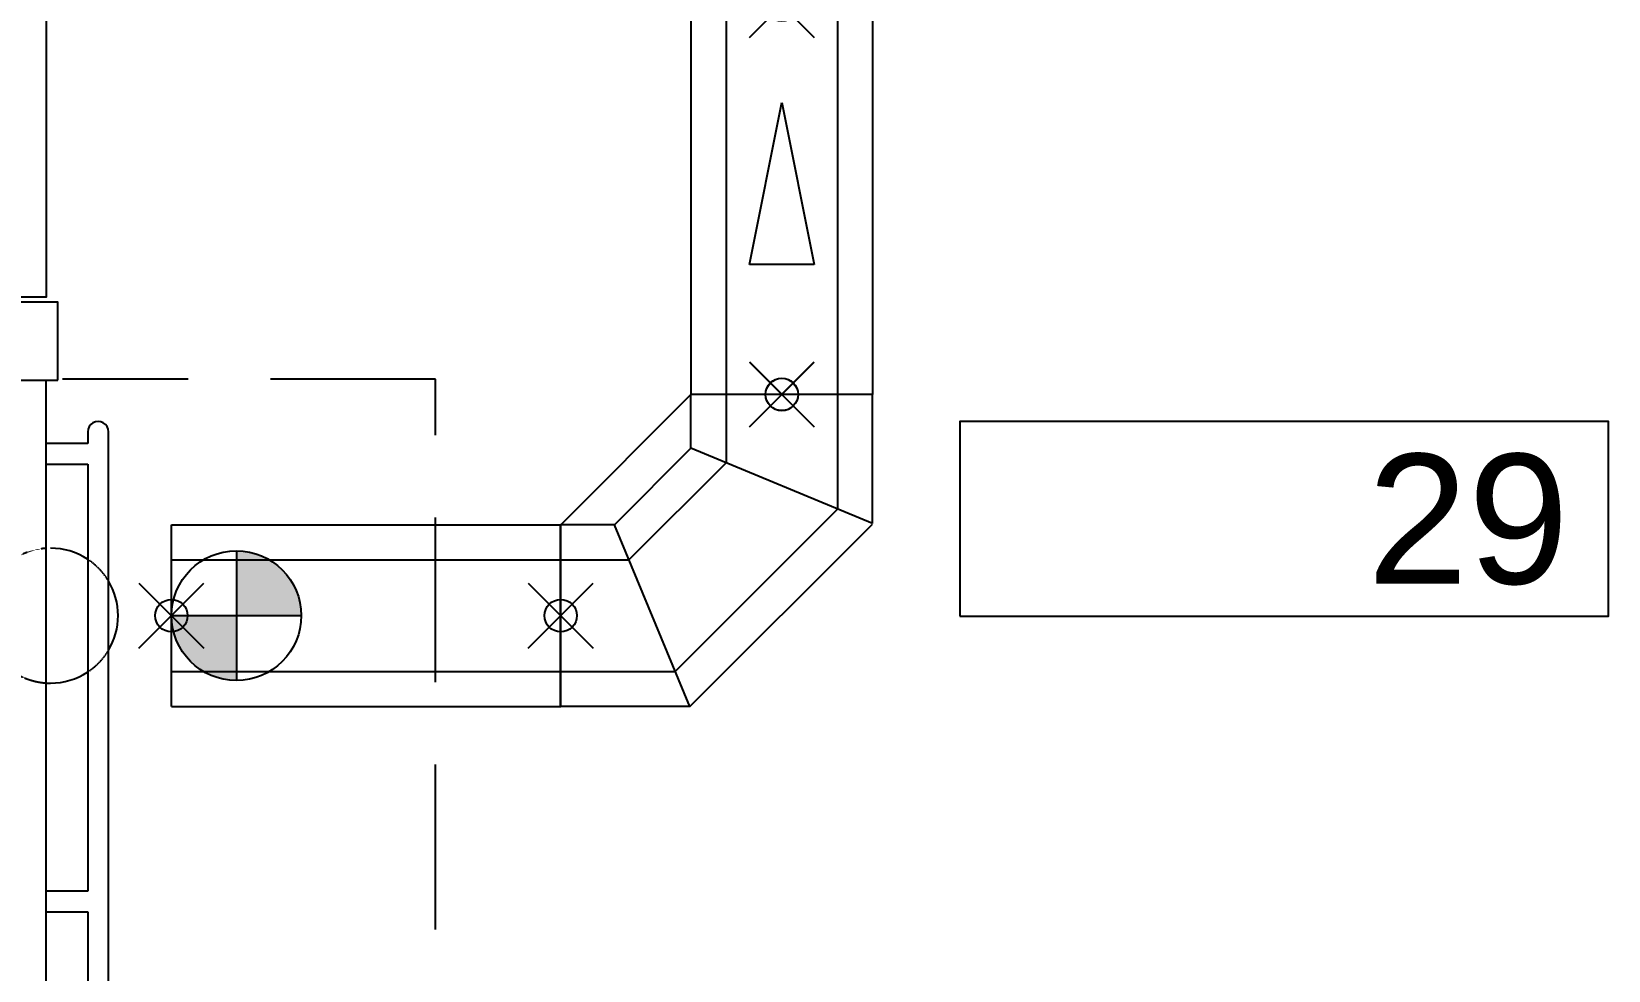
# Model space of a CAD drawing. Extents: x -3873 to 164127, y 7129 to 96529.
# Drawn here: x 60529 to 61744, y 48876 to 49599 of the extents above; entities that cross this region are included whole.
import ezdxf
from ezdxf.enums import TextEntityAlignment as Align

# ---------------------------------------------------------------- set-up
doc = ezdxf.new("R2010")
doc.units = 0
doc.header["$PDMODE"] = 35
doc.header["$PDSIZE"] = 25
doc.linetypes.add('DASHED', pattern=[0.2068, 0.1655, -0.0413])
doc.linetypes.add('HIDDEN', pattern=[9.525, 6.35, -3.175])
doc.layers.get('0').update_dxf_attribs({"linetype": 'CONTINUOUS'})
for name, color, linetype in [('DOORS', 4, 'HIDDEN'), ('LAYOUT', 90, 'CONTINUOUS'), ('POSNR', 4, 'CONTINUOUS')]:
    doc.layers.add(name, color=color, linetype=linetype)
doc.layers.add('DROPPOINTS', color=1, linetype='CONTINUOUS', plot=False)
doc.styles.add('015_100', font='arial.ttf', dxfattribs={"height": 150})

# ---------------------------------------------------------------- blocks, each defined once
blk = doc.blocks.new('droppoint')
at = {"layer": 'DROPPOINTS', "ltscale": 20}
h = blk.add_hatch(color=256, dxfattribs=at)
h.dxf.hatch_style = 1
h.paths.add_polyline_path([(0, 0), (-50, 0, -0.414214), (0, 50)])
h.paths.add_polyline_path([(0, 0), (50, 0, -0.414214), (0, -50)])
for p, q in [((0, 50), (0, -50)), ((50, 0), (-50, 0))]:
    blk.add_line(p, q, dxfattribs=at)
blk.add_circle((0, 0), 50, dxfattribs=at)
blk = doc.blocks.new('evisceration_pan_con_HL_c')
at = {"ltscale": 20}
blk.add_line((-1103.2, -448.5), (-299.6, -448.5), dxfattribs=at)
at = {"linetype": 'Continuous'}
for p, q in [((-709.4, -448.5), (-709.4, -480.5)), ((-693.4, -480.5), (-693.4, -448.5)), ((-364.4, -448.5), (-364.4, -480.5)), ((-348.4, -480.5), (-348.4, -448.5)), ((-709.4, -480.5), (-1038.4, -480.5)), ((-364.4, -480.5), (-693.4, -480.5)), ((-339.4, -480.5), (-348.4, -480.5)), ((-1063.4, -496.5), (-339.4, -496.5))]:
    blk.add_line(p, q, dxfattribs=at)
at = {"ltscale": 20}
for points in [[(-299.6, -457.5), (-239.6, -457.5), (-239.6, 164.5), (-299.6, 164.5), (-299.6, -457.5)], [(-85.6, -448.5), (-235.6, -448.5), (-235.6, -238.5), (64.4, -238.5), (64.4, -448.5), (-85.6, -448.5)]]:
    blk.add_lwpolyline(points, dxfattribs=at)
at = {"linetype": 'DASHED'}
for start, end in [(3.8065, 176.1935), (213.2984, 238.9471), (301.053, 326.7018)]:
    blk.add_arc((-481.1, -451.9), 52, start, end, dxfattribs=at)
at = {"linetype": 'Continuous'}
for centre, radius, start, end in [((-481.1, -451.9), 52, 176.1935, 179.9998), ((-481.1, -451.9), 52, 179.9998, 213.2984), ((-481.1, -451.9), 52, 326.7018, 0.0002), ((-339.4, -488.5), 8, 269.9952, 90.0048), ((-481.1, -451.9), 52, 238.9471, 270.0002), ((-481.1, -451.9), 52, 270.0002, 301.053)]:
    blk.add_arc(centre, radius, start, end, dxfattribs=at)
at = {"layer": 'DOORS', "color": 4, "linetype": 'HIDDEN', "ltscale": 20}
for p, q in [((-298.9, -748.5), (-298.9, -461)), ((-1103.9, -748.5), (-298.9, -748.5))]:
    blk.add_line(p, q, dxfattribs=at)
at = {"layer": 'DROPPOINTS', "ltscale": 50}
blk.add_blockref('droppoint', (-481.1, -595.1), dxfattribs=at)
at = {"layer": 'POSNR', "color": 4, "linetype": 'Continuous', "style": '015_100', "flags": 8}
blk.add_attdef('C01.22', text='', height=100, dxfattribs=at).set_placement((-700.2, 321.3), align=Align.MIDDLE)
blk = doc.blocks.new('evisceration_H_L_separator_d')
at = {"color": 5, "linetype": 'Continuous', "ltscale": 20}
for p, q in [((-25, 200), (25, 200)), ((0, 75), (-25, 200)), ((25, 200), (0, 75))]:
    blk.add_line(p, q, dxfattribs=at)
at = {"layer": 'POSNR', "color": 4, "linetype": 'Continuous', "style": '015_100', "flags": 8}
blk.add_attdef('C01.25', text='', height=100, rotation=90, dxfattribs=at).set_placement((-459.697018, -334.484529), align=Align.MIDDLE)
blk = doc.blocks.new('*U184')
at = {"ltscale": 20}
for p, q in [((0, 540.5), (0, 240.4)), ((0, 540.5), (140, 540.5)), ((27, 540.5), (27, 240.4)), ((113, 540.5), (113, 240.4)), ((140, 540.5), (140, 240.4)), ((0, 240.5), (140, 240.5)), ((0, 141), (0, 240.5)), ((0, 240.4), (140, 240.4)), ((27, 240.5), (27, 152.1)), ((113, 240.5), (113, 187.8)), ((140, 199), (140, 240.5)), ((240.5, 140), (140, 240.4)), ((0, 141), (140, 199)), ((199, 140), (140, 199)), ((187.8, 113), (113, 187.8)), ((152.1, 27), (27, 152.1)), ((0, 141), (140.5, 0)), ((141, 0), (199, 140)), ((199, 140), (240.5, 140)), ((240.4, 0), (240.4, 140)), ((540.5, 140), (240.4, 140)), ((240.5, 0), (240.5, 140)), ((540.5, 0.1), (540.5, 140)), ((240.5, 113), (187.8, 113)), ((540.5, 113), (240.4, 113)), ((240.5, 27), (152.1, 27)), ((540.5, 27), (240.4, 27)), ((141, 0), (240.5, 0)), ((540.5, 0), (240.4, 0))]:
    blk.add_line(p, q, dxfattribs=at)
at = {"color": 5, "linetype": 'Continuous', "ltscale": 20}
for p in [(70, 540.5), (70, 240.4), (240.4, 70), (240.5, 70), (540.5, 70)]:
    blk.add_point(p, dxfattribs=at)
blk = doc.blocks.new('General_posnr_evisceration')
at = {"layer": 'POSNR', "color": 4, "linetype": 'Continuous'}
blk.add_lwpolyline([(-250, -75), (250, -75), (250, 75), (-250, 75)], close=True, dxfattribs=at)
at = {"layer": 'POSNR', "color": 4, "linetype": 'Continuous', "style": '015_100'}
for tag, flags, p in [('C01.', 10, (-88.2, 0)), ('XX', 8, (141.8, 0))]:
    blk.add_attdef(tag, text='', height=100, dxfattribs=dict(at, flags=flags)).set_placement(p, align=Align.MIDDLE)

msp = doc.modelspace()

# ---------------------------------------------------------------- block references
at = {"layer": 'LAYOUT', "color": 2, "ltscale": 20}
for name, p, rotation in [('evisceration_H_L_separator_d', (61107, 49619.8), 180), ('evisceration_pan_con_HL_c', (60091.5, 49630.4), 90), ('*U184', (61177, 49079.3), 90)]:
    msp.add_blockref(name, p, dxfattribs=dict(at, rotation=rotation))
at = {"layer": 'POSNR', "linetype": 'Continuous', "ltscale": 20}
ref = msp.add_blockref('General_posnr_evisceration', (61494.2, 49223.9), dxfattribs=at)
ref.add_attrib('XX', '29', dxfattribs={"color": 4, "linetype": 'Continuous', "ltscale": 20, "height": 100, "style": '015_100'}).set_placement((61636, 49223.9), align=Align.MIDDLE)

doc.saveas('drawing.dxf')
